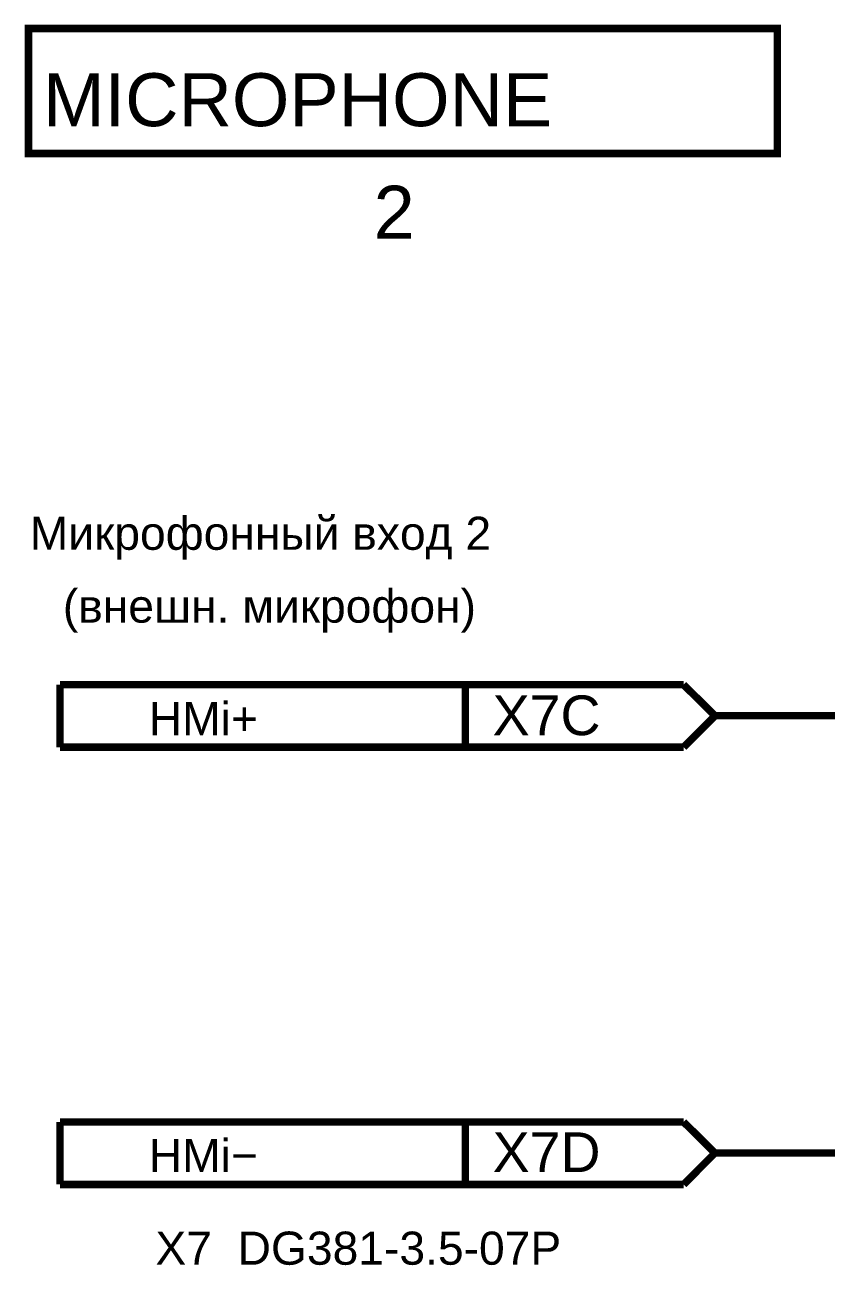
# Model space of a CAD drawing. Header units: millimetres. Extents: x -2024 to 917, y -725 to 13.
# Drawn here: x -2021.52 to -1989.42, y -343.65 to -294.01 of the extents above; entities that cross this region are included whole.
import ezdxf

# ---------------------------------------------------------------- set-up
doc = ezdxf.new("R2010")
doc.units = ezdxf.units.MM
doc.styles.get("Standard").update_dxf_attribs({"font": 'arial.ttf'})

msp = doc.modelspace()

# ---------------------------------------------------------------- linework, layer by layer
at = {"color": 7}
for points, const_width in [([(-2021.366, -294.158), (-1991.375, -294.158), (-1991.375, -299.159), (-2021.366, -299.159), (-2021.366, -294.158)], 0.3), ([(-2021.366, -294.158), (-2021.366, -299.159), (-1991.375, -299.159), (-1991.375, -294.158), (-2021.366, -294.158), (-2021.366, -294.158)], 0.0991)]:
    msp.add_lwpolyline(points, close=True, dxfattribs=dict(at, const_width=const_width))
at = {"color": 7, "const_width": 0.3}
for points in [[(-1995.133, -320.421), (-2020.108, -320.421)], [(-2020.108, -320.421), (-2020.108, -322.921)], [(-2003.872, -320.421), (-2003.872, -322.921)], [(-1993.875, -321.662), (-1995.133, -320.421)], [(-1995.133, -322.921), (-1993.875, -321.662)], [(-1993.875, -321.662), (-1991.375, -321.662)], [(-1966.383, -326.663), (-1966.383, -321.662), (-1991.375, -321.662)], [(-2020.108, -322.921), (-1995.133, -322.921)], [(-1995.133, -337.923), (-2020.108, -337.923)], [(-2020.108, -337.923), (-2020.108, -340.424)], [(-2003.872, -337.923), (-2003.872, -340.424)], [(-1993.875, -339.165), (-1995.133, -337.923)], [(-1995.133, -340.424), (-1993.875, -339.165)], [(-1993.875, -339.165), (-1991.375, -339.165)], [(-1966.383, -339.165), (-1981.379, -339.165), (-1991.375, -339.165)], [(-2020.108, -340.424), (-1995.133, -340.424)]]:
    msp.add_lwpolyline(points, dxfattribs=at)

# ---------------------------------------------------------------- texts
at = {"color": 7}
for s, height, p in [('MICROPHONE ', 2.11954, (-2020.787, -298.066)), ('2', 2.12, (-2007.546, -302.57)), ('Микрофонный вход 2', 1.32471, (-2021.316, -315.022)), ('(внешн. микрофон)', 1.32471, (-2019.992, -317.937)), ('HMi+', 1.3247, (-2016.55, -322.441)), ('X7C', 1.5897, (-2002.779, -322.441)), ('HMi−', 1.3247, (-2016.55, -339.927)), ('X7D', 1.5897, (-2002.779, -339.927)), ('X7  DG381-3.5-07P', 1.32471, (-2016.285, -343.636))]:
    msp.add_text(s, height=height, dxfattribs=at).set_placement(p)

doc.saveas('drawing.dxf')
